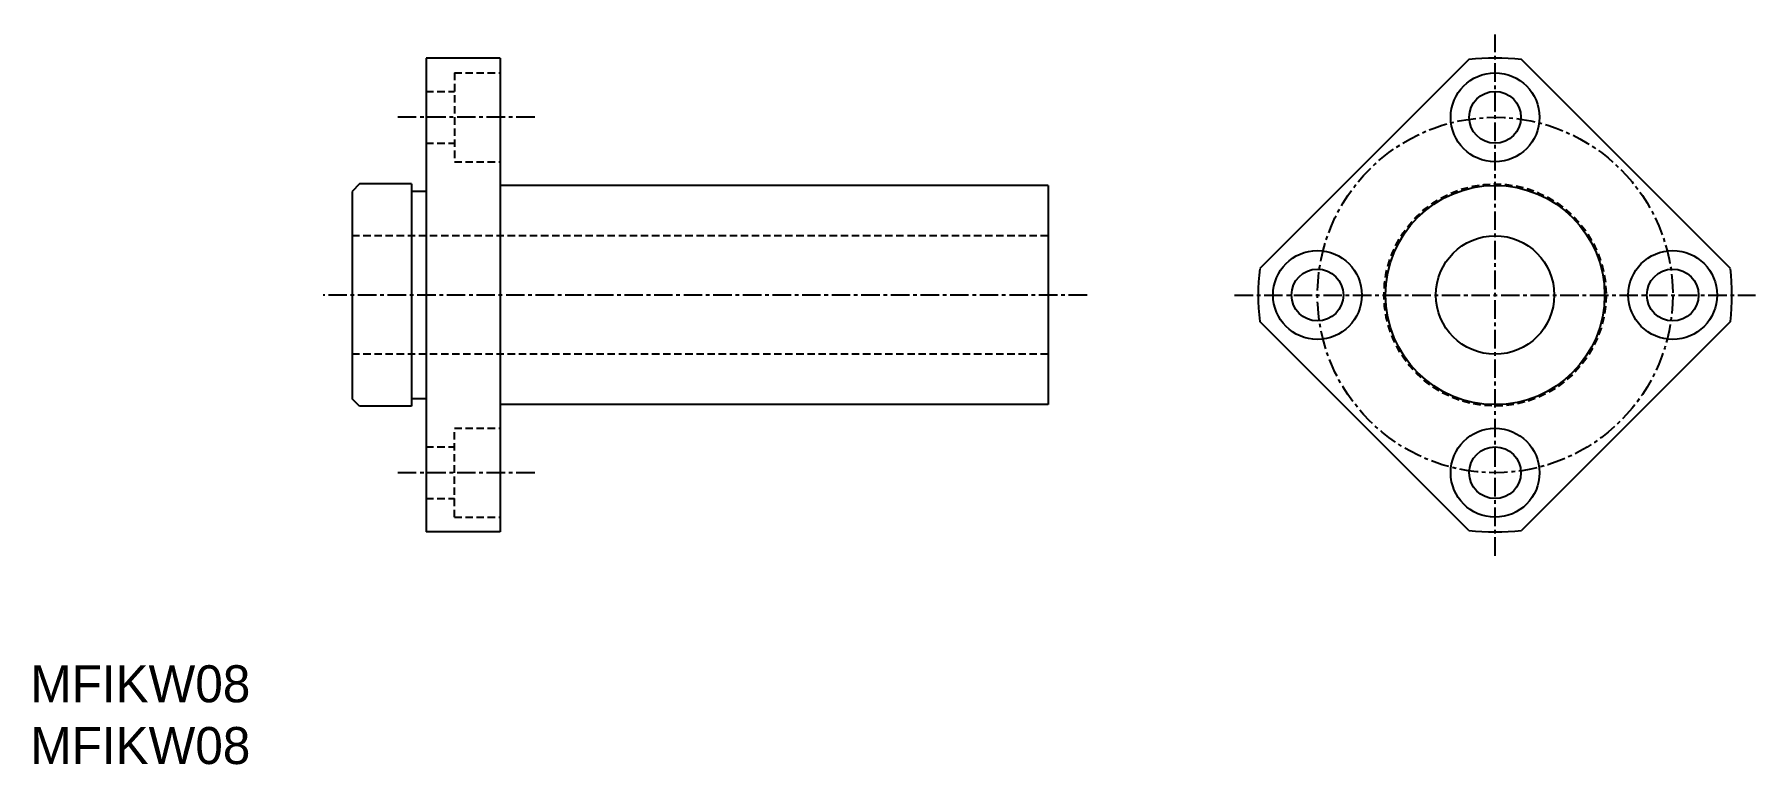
# Model space of a CAD drawing. Extents: x 10 to 127, y 10 to 59.
import ezdxf

# ---------------------------------------------------------------- set-up
doc = ezdxf.new("R2010")
doc.units = 0
doc.linetypes.add('CENTER', pattern=[2, 1.25, -0.25, 0.25, -0.25])
doc.linetypes.add('DASHED', pattern=[0.75, 0.5, -0.25])
doc.layers.get('0').update_dxf_attribs({"linetype": 'CONTINUOUS'})
doc.layers.add('CENTER', color=1, linetype='CENTER')

msp = doc.modelspace()

# ---------------------------------------------------------------- linework, layer by layer
at = {"color": 7, "linetype": 'CONTINUOUS'}
for p, q in [((36.74, 57.67), (36.74, 25.67)), ((41.74, 57.67), (36.74, 57.67)), ((41.74, 57.67), (41.74, 25.67)), ((107.16, 57.57), (93.04, 43.45)), ((124.84, 43.45), (110.72, 57.57)), ((32.24, 49.17), (31.74, 48.67)), ((35.74, 49.17), (32.24, 49.17)), ((35.74, 49.17), (35.74, 34.17)), ((78.74, 49.07), (41.74, 49.07)), ((78.74, 49.07), (78.74, 34.27)), ((31.74, 48.67), (31.74, 34.67)), ((36.74, 48.67), (35.74, 48.67)), ((107.16, 25.77), (93.04, 39.89)), ((124.84, 39.89), (110.72, 25.77)), ((32.24, 34.17), (31.74, 34.67)), ((35.74, 34.17), (32.24, 34.17)), ((36.74, 34.67), (35.74, 34.67)), ((78.74, 34.27), (41.74, 34.27)), ((41.74, 25.67), (36.74, 25.67))]:
    msp.add_line(p, q, dxfattribs=at)
at = {"color": 3, "linetype": 'DASHED'}
for p, q in [((38.64, 56.67), (41.74, 56.67)), ((38.64, 56.67), (38.64, 50.67)), ((36.74, 55.42), (38.64, 55.42)), ((36.74, 51.92), (38.64, 51.92)), ((38.64, 50.67), (41.74, 50.67)), ((78.74, 45.67), (31.74, 45.67)), ((78.74, 37.67), (31.74, 37.67)), ((38.64, 26.67), (38.64, 32.67)), ((38.64, 32.67), (41.74, 32.67)), ((36.74, 31.42), (38.64, 31.42)), ((36.74, 27.92), (38.64, 27.92)), ((38.64, 26.67), (41.74, 26.67))]:
    msp.add_line(p, q, dxfattribs=at)
at = {"color": 7, "linetype": 'CONTINUOUS'}
for centre, radius in [((108.94, 53.67), 3), ((108.94, 53.67), 1.75), ((108.94, 41.67), 7.4), ((108.94, 41.67), 4), ((96.94, 41.67), 3), ((120.94, 41.67), 3), ((96.94, 41.67), 1.75), ((120.94, 41.67), 1.75), ((108.94, 29.67), 3), ((108.94, 29.67), 1.75)]:
    msp.add_circle(centre, radius, dxfattribs=at)
at = {"color": 3, "linetype": 'DASHED'}
msp.add_circle((108.94, 41.67), 7.5, dxfattribs=at)
at = {"color": 7, "linetype": 'CONTINUOUS'}
for start, end in [(83.6248, 96.3752), (173.6248, 186.3752), (353.6248, 6.3752), (263.6248, 276.3752)]:
    msp.add_arc((108.94, 41.67), 16, start, end, dxfattribs=at)
at = {"layer": 'CENTER', "color": 1, "linetype": 'CENTER'}
for p, q in [((108.94, 24.07), (108.94, 59.27)), ((44.07, 53.67), (34.73, 53.67)), ((81.38, 41.67), (29.77, 41.67)), ((91.34, 41.67), (126.54, 41.67)), ((44.07, 29.67), (34.73, 29.67))]:
    msp.add_line(p, q, dxfattribs=at)
msp.add_circle((108.94, 41.67), 12, dxfattribs=at)

# ---------------------------------------------------------------- texts
at = {"color": 7, "linetype": 'CONTINUOUS'}
for p in [(10, 14.17), (10, 10)]:
    msp.add_text('MFIKW08', height=2.5, dxfattribs=at).set_placement(p)

doc.saveas('drawing.dxf')
